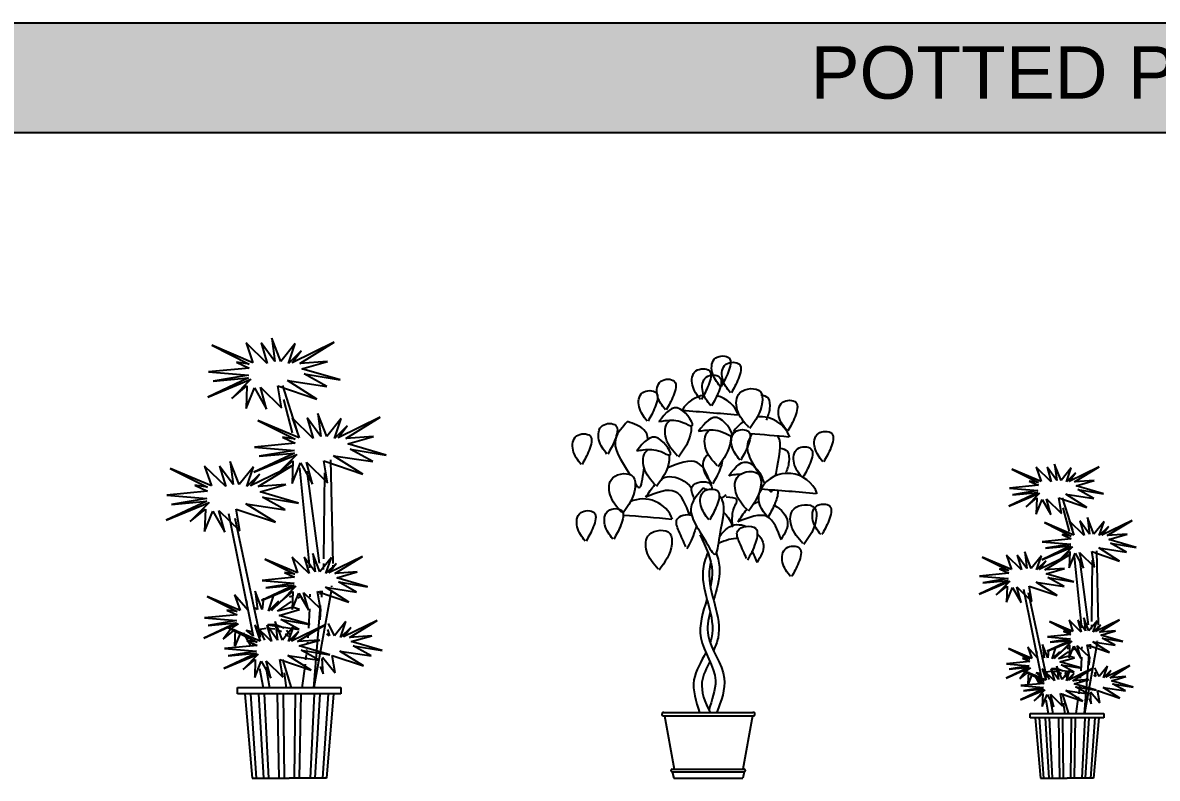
# Model space of a CAD drawing. Header units: millimetres. Extents: x 12377 to 30673, y 89761 to 101952.
# Drawn here: x 18407 to 21655, y 99788 to 101952 of the extents above; entities that cross this region are included whole.
import ezdxf

# ---------------------------------------------------------------- set-up
doc = ezdxf.new("R2010")
doc.units = ezdxf.units.MM
doc.layers.add('www.cad-blocks.net', color=7, linetype='Continuous')
doc.styles.get("Standard").update_dxf_attribs({"font": 'arial.ttf'})

# ---------------------------------------------------------------- blocks, each defined once
blk = doc.blocks.new('A$C09CC06AF')
for p, q in [((248.4, 1190), (130.8, 1240)), ((130.8, 1240), (237.7, 1186.3)), ((229, 1246.7), (248.4, 1190)), ((289.3, 1188.1), (229, 1246.7)), ((272.1, 1246.7), (289.3, 1188.1)), ((310.9, 1193.7), (272.1, 1246.7)), ((302.3, 1260), (310.9, 1193.7)), ((328.1, 1193.7), (302.3, 1260)), ((369, 1244.9), (328.1, 1193.7)), ((349.7, 1188.1), (369, 1244.9)), ((481.1, 1248.6), (360.4, 1190)), ((382, 1188.1), (481.1, 1248.6)), ((386.3, 1224), (349.7, 1188.1)), ((360.4, 1190), (386.3, 1224)), ((237.6, 1174.8), (121.3, 1163.5)), ((201, 1191.9), (237.6, 1174.8)), ((237.7, 1186.3), (201, 1191.9)), ((461.7, 1193.7), (382, 1188.1)), ((388.4, 1172.9), (461.7, 1193.7)), ((498.3, 1140.7), (388.4, 1172.9)), ((235.5, 1146.4), (119.2, 1091.5)), ((119.2, 1091.5), (241.9, 1142.6)), ((121.3, 1163.5), (235.5, 1154)), ((235.5, 1154), (134.2, 1137)), ((134.2, 1137), (235.5, 1146.4)), ((241.9, 1142.6), (188.1, 1087.7)), ((347.5, 1138.9), (459.5, 1121.8)), ((431.5, 1085.9), (347.5, 1138.9)), ((394.9, 1157.8), (498.3, 1140.7)), ((459.5, 1121.8), (394.9, 1157.8)), ((188.1, 1087.7), (231.2, 1123.7)), ((231.2, 1123.7), (229, 1059.4)), ((229, 1059.4), (252.7, 1118)), ((252.7, 1118), (287.2, 1057.5)), ((270, 1119.9), (330.3, 1061.2)), ((287.2, 1057.5), (270, 1119.9)), ((319.5, 1123.7), (431.5, 1085.9)), ((330.3, 1061.2), (319.5, 1123.7)), ((332.7, 1124.5), (374.3, 995.1)), ((336.1, 1084.5), (360.9, 989.6)), ((434, 1045.1), (442.6, 978.8)), ((459.8, 978.8), (434, 1045.1)), ((380.1, 975), (262.5, 1025)), ((262.5, 1025), (369.4, 971.3)), ((360.7, 1031.8), (380.1, 975)), ((421, 973.1), (360.7, 1031.8)), ((403.8, 1031.8), (421, 973.1)), ((442.6, 978.8), (403.8, 1031.8)), ((500.8, 1029.9), (459.8, 978.8)), ((481.4, 973.1), (500.8, 1029.9)), ((518, 1009.1), (481.4, 973.1)), ((612.8, 1033.7), (492.1, 975)), ((492.1, 975), (518, 1009.1)), ((513.7, 973.1), (612.8, 1033.7)), ((332.7, 976.9), (369.3, 959.9)), ((369.4, 971.3), (332.7, 976.9)), ((593.4, 978.8), (513.7, 973.1)), ((520.1, 958), (593.4, 978.8)), ((369.3, 959.9), (253, 948.5)), ((253, 948.5), (367.2, 939.1)), ((630, 925.8), (520.1, 958)), ((526.6, 942.9), (630, 925.8)), ((591.2, 906.9), (526.6, 942.9)), ((367.2, 931.5), (250.9, 876.6)), ((250.9, 876.6), (373.7, 927.7)), ((367.2, 939.1), (266, 922)), ((266, 922), (367.2, 931.5)), ((373.7, 927.7), (319.8, 872.8)), ((470.3, 911.6), (476.7, 615.1)), ((479.2, 923.9), (591.2, 906.9)), ((563.2, 870.9), (479.2, 923.9)), ((129.2, 837.3), (11.7, 887.2)), ((11.7, 887.2), (118.6, 833.6)), ((109.9, 894), (129.2, 837.3)), ((170.2, 835.4), (109.9, 894)), ((152.9, 894), (170.2, 835.4)), ((191.7, 841), (152.9, 894)), ((183.1, 907.3), (191.7, 841)), ((209, 841), (183.1, 907.3)), ((249.9, 892.1), (209, 841)), ((230.5, 835.4), (249.9, 892.1)), ((361.9, 895.9), (241.3, 837.3)), ((262.8, 835.4), (361.9, 895.9)), ((319.8, 872.8), (362.9, 908.8)), ((362.9, 908.8), (360.7, 844.4)), ((360.7, 844.4), (384.4, 903.1)), ((381.5, 889.3), (410.6, 603.2)), ((384.4, 903.1), (418.9, 842.5)), ((401.7, 905), (462, 846.3)), ((418.9, 842.5), (401.7, 905)), ((402.7, 879.3), (437.6, 615.8)), ((451.2, 908.8), (563.2, 870.9)), ((462, 846.3), (451.2, 908.8)), ((267.1, 871.3), (230.5, 835.4)), ((241.3, 837.3), (267.1, 871.3)), ((453.5, 874.5), (450.6, 628.8)), ((118.5, 822.1), (2.2, 810.8)), ((81.9, 839.1), (118.5, 822.1)), ((118.6, 833.6), (81.9, 839.1)), ((342.5, 841), (262.8, 835.4)), ((269.3, 820.2), (342.5, 841)), ((379.1, 788), (269.3, 820.2)), ((116.3, 793.7), (0, 738.8)), ((0, 738.8), (122.8, 789.9)), ((2.2, 810.8), (116.3, 801.3)), ((116.3, 801.3), (15.1, 784.3)), ((15.1, 784.3), (116.3, 793.7)), ((122.8, 789.9), (68.9, 735)), ((312.4, 733.1), (228.3, 786.1)), ((228.3, 786.1), (340.4, 769.1)), ((275.7, 805.1), (379.1, 788)), ((340.4, 769.1), (275.7, 805.1)), ((68.9, 735), (112, 771)), ((112, 771), (109.9, 706.6)), ((109.9, 706.6), (133.6, 765.3)), ((133.6, 765.3), (168, 704.8)), ((150.8, 767.2), (211.1, 708.5)), ((168, 704.8), (150.8, 767.2)), ((178, 758.4), (249, 407.3)), ((200.3, 771), (312.4, 733.1)), ((211.1, 708.5), (200.3, 771)), ((196, 745.2), (269.3, 403.9)), ((376.2, 588), (282.1, 628)), ((282.1, 628), (367.7, 585)), ((360.7, 633.4), (376.2, 588)), ((409, 586.5), (360.7, 633.4)), ((395.2, 633.4), (409, 586.5)), ((426.2, 591), (395.2, 633.4)), ((419.3, 644), (426.2, 591)), ((440, 591), (419.3, 644)), ((472.7, 631.9), (440, 591)), ((457.2, 586.5), (472.7, 631.9)), ((562.3, 635), (465.8, 588)), ((483.1, 586.5), (562.3, 635)), ((338.3, 589.5), (367.6, 575.9)), ((367.7, 585), (338.3, 589.5)), ((438.8, 592.9), (438.8, 592.7)), ((450, 615), (449.2, 598.4)), ((486.5, 615.3), (457.2, 586.5)), ((465.8, 588), (486.5, 615.3)), ((476.5, 610.8), (476, 599.9)), ((546.8, 591), (483.1, 586.5)), ((488.2, 574.4), (546.8, 591)), ((365.9, 553.2), (272.8, 509.3)), ((367.6, 575.9), (274.5, 566.8)), ((274.5, 566.8), (365.9, 559.2)), ((365.9, 559.2), (284.9, 545.6)), ((284.9, 545.6), (365.9, 553.2)), ((576.1, 548.6), (488.2, 574.4)), ((493.4, 562.3), (576.1, 548.6)), ((545.1, 533.5), (493.4, 562.3)), ((117.2, 520.3), (202.8, 477.4)), ((211.3, 480.3), (117.2, 520.3)), ((195.8, 525.7), (211.3, 480.3)), ((234.8, 480.1), (195.8, 525.7)), ((254.4, 536.3), (261.3, 483.3)), ((275.1, 483.3), (254.4, 536.3)), ((272.8, 509.3), (371, 550.2)), ((292.3, 478.8), (307.8, 524.2)), ((307.8, 524.2), (304.5, 524.7)), ((371, 550.2), (328, 506.2)), ((328, 506.2), (362.4, 535)), ((359.6, 521.2), (352.9, 518.9)), ((362.4, 535), (360.7, 483.5)), ((360.7, 483.5), (379.7, 530.5)), ((376.7, 516.9), (386.8, 522.1)), ((383.3, 526.3), (378.8, 525.7)), ((379.7, 530.5), (407.2, 482)), ((393.4, 532), (441.7, 485)), ((407.2, 482), (393.4, 532)), ((411.1, 527.5), (411, 519.4)), ((472.1, 536.3), (422.8, 260.3)), ((433.1, 535), (522.7, 504.7)), ((441.7, 485), (433.1, 535)), ((440.3, 536.6), (440.4, 526.6)), ((445.7, 537.3), (444.4, 518.9)), ((455.5, 547.1), (545.1, 533.5)), ((522.7, 504.7), (455.5, 547.1)), ((473.1, 551.2), (472.9, 548)), ((229, 509.8), (230.9, 500.2)), ((261.3, 483.3), (252.4, 489.3)), ((278.6, 516.2), (275.1, 483.3)), ((321.6, 507.6), (292.3, 478.8)), ((300.9, 480.3), (321.6, 507.6)), ((328.3, 506.3), (300.9, 480.3)), ((318.1, 478.8), (358.6, 506.6)), ((359.7, 489.3), (318.1, 478.8)), ((381.9, 483.3), (364.1, 488.8)), ((440.3, 495.1), (421.6, 259.3)), ((202.7, 468.2), (109.6, 459.1)), ((109.6, 459.1), (201, 451.5)), ((173.4, 481.8), (202.7, 468.2)), ((202.8, 477.4), (173.4, 481.8)), ((323.3, 466.7), (381.9, 483.3)), ((411.2, 440.9), (323.3, 466.7)), ((410, 485.1), (407.2, 430.3)), ((441.9, 485.5), (439.3, 453.7)), ((201, 445.5), (107.9, 401.6)), ((107.9, 401.6), (176.9, 432.4)), ((201, 451.5), (120, 437.9)), ((120, 437.9), (201, 445.5)), ((186.4, 429.8), (163, 398.5)), ((163, 398.5), (197.2, 426.3)), ((268.7, 392.9), (174.7, 432.9)), ((174.7, 432.9), (260.2, 390)), ((177.4, 432.6), (206.1, 442.5)), ((206.1, 442.5), (187.8, 430.9)), ((197.2, 426.3), (195.4, 378.1)), ((228.5, 424.3), (246.7, 419.6)), ((248.5, 407.6), (228.5, 424.3)), ((253.2, 438.4), (268.7, 392.9)), ((301.5, 391.4), (253.2, 438.4)), ((268.2, 427.3), (286.3, 430.1)), ((282.2, 396), (268.2, 427.3)), ((287.7, 438.4), (301.5, 391.4)), ((318.7, 396), (287.7, 438.4)), ((289.8, 430.2), (311, 427.8)), ((310.9, 440), (290.6, 439.4)), ((290.6, 439.4), (380.2, 425.8)), ((311.8, 449), (318.7, 396)), ((332.5, 396), (311.8, 449)), ((337.2, 429.8), (313.2, 439.6)), ((316.7, 426.2), (330.2, 420.8)), ((328.5, 454.6), (411.2, 440.9)), ((380.2, 425.8), (328.5, 454.6)), ((365.2, 436.8), (332.5, 396)), ((353.5, 411.1), (344.5, 423.7)), ((349.7, 391.4), (365.2, 436.8)), ((454.8, 439.9), (358.3, 392.9)), ((375.6, 391.4), (454.8, 439.9)), ((462, 426.2), (467.8, 408)), ((481.6, 408), (464.4, 443)), ((514.3, 448.9), (481.6, 408)), ((498.8, 403.5), (514.3, 448.9)), ((528.1, 432.3), (498.8, 403.5)), ((604, 451.9), (507.4, 405)), ((507.4, 405), (528.1, 432.3)), ((524.7, 403.5), (604, 451.9)), ((197.6, 378.5), (214.2, 419.4)), ((220.2, 416.5), (240, 381.7)), ((230.8, 394.4), (260.1, 380.8)), ((260.2, 390), (230.8, 394.4)), ((250.9, 397.4), (252.2, 390.9)), ((251.1, 391), (251.4, 397.1)), ((265, 396), (268.7, 392.9)), ((340.8, 414.2), (350.4, 406)), ((379, 420.2), (349.7, 391.4)), ((358.3, 392.9), (379, 420.2)), ((439.3, 396), (375.6, 391.4)), ((380.7, 379.3), (439.3, 396)), ((406, 413), (405.1, 401.9)), ((467.8, 408), (460, 413.2)), ((588.4, 408), (524.7, 403.5)), ((529.8, 391.4), (588.4, 408)), ((617.7, 365.6), (529.8, 391.4)), ((258.4, 358.1), (165.3, 314.2)), ((260.1, 380.8), (167.1, 371.7)), ((167.1, 371.7), (258.4, 364.2)), ((258.4, 364.2), (177.4, 350.5)), ((177.4, 350.5), (258.4, 358.1)), ((247.9, 381.5), (249, 383.9)), ((468.6, 353.6), (380.7, 379.3)), ((385.9, 367.2), (468.6, 353.6)), ((437.6, 338.4), (385.9, 367.2)), ((402.2, 368.9), (402, 366.9)), ((404.1, 389.7), (403.6, 383.6)), ((497.1, 364.1), (586.7, 350.5)), ((564.3, 321.7), (497.1, 364.1)), ((535, 379.3), (617.7, 365.6)), ((586.7, 350.5), (535, 379.3)), ((165.3, 314.2), (263.6, 355.1)), ((263.6, 355.1), (220.5, 311.2)), ((220.5, 311.2), (254.9, 339.9)), ((254.9, 339.9), (253.2, 288.4)), ((253.2, 288.4), (272.2, 335.4)), ((272.2, 335.4), (299.7, 286.9)), ((286, 336.9), (334.2, 290)), ((299.7, 286.9), (286, 336.9)), ((325.6, 339.9), (415.2, 309.6)), ((334.2, 290), (325.6, 339.9)), ((332.7, 340.6), (357.8, 259.1)), ((348, 352), (437.6, 338.4)), ((415.2, 309.6), (348, 352)), ((397.7, 327.3), (388.2, 259.3)), ((400.8, 354.8), (399, 339)), ((448.9, 299), (446.1, 343.1)), ((446.9, 346.6), (483.3, 302)), ((474.7, 352), (564.3, 321.7)), ((483.3, 302), (474.7, 352)), ((266.8, 314.4), (277.1, 259.3)), ((285.1, 319), (295.6, 259.3)), ((344.4, 258.4), (338.8, 301.6)), ((440.5, 320.3), (448.9, 299)), ((204.4, 242.1), (204.4, 260.1)), ((204.4, 260.1), (500, 260.1)), ((500, 260.1), (500, 242.1)), ((500, 242.1), (204.4, 242.1)), ((225, 242.1), (245.6, 0.4)), ((240.9, 242), (257.5, 0)), ((264.3, 242), (278.9, 0)), ((280.8, 242), (292.5, 0)), ((317.8, 242), (322.6, 0)), ((334.3, 242), (337.2, 0)), ((369.1, 242), (366.2, 0)), ((385.6, 242), (380.8, 0)), ((423.5, 242), (411.9, 0)), ((440.1, 242), (425.5, 0)), ((463.4, 242), (446.9, 0)), ((479.3, 242.1), (458.7, 0.4)), ((245.6, 0.4), (352.2, 0.4)), ((458.7, 0.4), (352.2, 0.4))]:
    blk.add_line(p, q)
blk = doc.blocks.new('A$C40FE60C8')
for p, q in [((261.2, 188.6), (516.1, 188.6)), ((262.9, 179.4), (514.5, 179.4)), ((262.9, 179.4), (290.4, 25.8)), ((514.5, 179.4), (487, 25.8)), ((285, 25.8), (491, 25.8)), ((285, 18.8), (289.4, 0)), ((285, 18.8), (491.3, 18.8)), ((491, 18.8), (486.7, 0)), ((289.4, 0), (486.7, 0))]:
    blk.add_line(p, q)
for centre, radius, start, end in [((390.6, 1008.5), 89.8, 99.5507, 148.6244), ((390.6, 1008.5), 89.8, 20.5097, 75.5973), ((-158.6, -5803.4), 6872.3, 84.7338, 86.05741), ((537.3, 945.7), 89.8, 122.1465, 148.6244), ((537.3, 945.7), 89.8, 20.5097, 95.514), ((-11.9, -5866.2), 6872.3, 86.04108, 86.05741), ((-11.9, -5866.2), 6872.3, 84.7338, 85.66614), ((615.9, 783.5), 89.8, 20.5097, 148.6244), ((66.7, -6028.4), 6872.3, 84.7338, 86.05741), ((201.9, 710.2), 89.8, 20.5097, 114.3079), ((-347.3, -6101.7), 6872.3, 84.7338, 85.89259), ((260.3, 183.7), 4.97, 79.5927, 300.7255), ((517, 183.7), 4.97, 239.2745, 100.4073), ((285, 22.3), 3.53, 89.7778, 270.2222), ((491, 22.3), 3.53, 269.7778, 90.2222)]:
    blk.add_arc(centre, radius, start, end)
for points in [[(422.2, 1122.1), (399.3, 1162.9), (409.5, 1203.7), (447.8, 1203.7), (445.2, 1162.9), (424.8, 1122.1)], [(365.8, 1085.1), (342.8, 1125.9), (353, 1166.7), (391.3, 1166.7), (388.8, 1125.9), (368.4, 1085.1)], [(451.6, 1104), (428.7, 1144.8), (438.9, 1185.6), (477.2, 1185.6), (474.6, 1144.8), (454.2, 1104)], [(265.5, 1055.4), (242.5, 1096.2), (252.7, 1137), (291, 1137), (288.5, 1096.2), (268.1, 1055.4)], [(395.2, 1067), (372.2, 1107.8), (382.5, 1148.6), (420.7, 1148.6), (418.2, 1107.8), (397.8, 1067)], [(213.2, 1022.7), (190.2, 1063.5), (200.4, 1104.3), (238.7, 1104.3), (236.1, 1063.5), (215.7, 1022.7)], [(504.3, 1004.5), (471.1, 1055.5), (478.8, 1103.9), (537.5, 1106.5), (542.6, 1075.9), (506.9, 1002)], [(613.6, 995.2), (590.6, 1035.9), (600.8, 1076.7), (639.1, 1076.7), (636.6, 1035.9), (616.2, 995.2)], [(246.9, 1021.7), (308.1, 1057.4), (341.3, 1008.9), (315.8, 1019.1), (264.7, 1024.2), (246.9, 1021.7)], [(360.1, 994), (421.3, 1029.7), (454.5, 981.3), (429, 991.5), (378, 996.6), (360.1, 994)], [(98.1, 928.5), (75.1, 969.3), (85.3, 1010.1), (123.6, 1010.1), (121, 969.3), (100.6, 928.5)], [(24.1, 899), (1.2, 939.7), (11.4, 980.5), (49.7, 980.5), (47.1, 939.7), (26.7, 899)], [(184, 937.9), (245.2, 973.6), (278.4, 925.2), (252.9, 935.4), (201.8, 940.5), (184, 937.9)], [(478.5, 910.9), (455.6, 951.7), (465.8, 992.5), (504, 992.5), (501.5, 951.7), (481.1, 910.9)], [(716.1, 906.1), (693.1, 946.9), (703.3, 987.6), (741.6, 987.6), (739.1, 946.9), (718.7, 906.1)], [(656.6, 861.9), (633.7, 902.7), (643.9, 943.4), (682.2, 943.4), (679.6, 902.7), (659.2, 861.9)], [(397.4, 838.2), (356.6, 904.4), (272.4, 889.1)], [(140.4, 761.2), (107.2, 812.1), (114.9, 860.6), (173.6, 863.1), (178.7, 832.5), (143, 758.6)], [(500.5, 767.2), (467.3, 818.1), (474.9, 866.6), (533.6, 869.1), (538.7, 838.5), (503, 764.6)], [(334.6, 754.4), (293.7, 820.7), (209.5, 805.4)], [(389.7, 740.6), (366.8, 781.4), (377, 822.2), (415.3, 822.2), (412.7, 781.4), (392.3, 740.6)], [(659.2, 672.2), (626, 723.2), (633.7, 771.6), (692.4, 774.2), (697.5, 743.6), (661.8, 669.7)], [(710.6, 697.8), (687.6, 738.6), (697.8, 779.3), (736.1, 779.3), (733.5, 738.6), (713.1, 697.8)], [(36, 679.1), (13, 719.9), (23.2, 760.7), (61.5, 760.7), (59, 719.9), (38.5, 679.1)], [(115.1, 684.7), (92.2, 725.5), (102.4, 766.3), (140.6, 766.3), (138.1, 725.5), (117.7, 684.7)], [(597.5, 683.1), (556.6, 749.3), (472.4, 734)], [(245.2, 598.9), (212, 649.9), (219.7, 698.3), (278.4, 700.9), (283.5, 670.3), (247.8, 596.4)], [(497.9, 629.5), (477.5, 675.4), (472.4, 708.5), (523.4, 716.2), (523.4, 675.4), (500.5, 624.4)], [(624, 577.5), (601, 618.3), (611.2, 659.1), (649.5, 659.1), (646.9, 618.3), (626.5, 577.5)]]:
    blk.add_spline(points, degree=3)
for points, knots in [([(538.7, 1098.2), (546.8, 1097.4), (564.4, 1090.2), (565.4, 1056.6), (558.6, 1035.8), (553.8, 1025.7)], [837.340101, 837.340101, 837.340101, 837.340101, 963.504993, 1140.701267, 1331.678206, 1331.678206, 1331.678206, 1331.678206]), ([(156.6, 1021.6), (142.5, 1005.8), (101, 959.4), (138.5, 912.2), (163.4, 870.1)], [2489.671028, 2489.671028, 2489.671028, 2489.671028, 2819.731288, 3464.321268, 3464.321268, 3464.321268, 3464.321268]), ([(215.6, 971.6), (214.6, 982.1), (206.1, 1003.7), (175, 1014.9), (156.6, 1021.6)], [1979.765638, 1979.765638, 1979.765638, 1979.765638, 2187.164947, 2489.671028, 2489.671028, 2489.671028, 2489.671028]), ([(300.5, 922.3), (286.9, 937.5), (262.3, 965), (262.6, 1012.2), (278, 1024.4), (279.8, 1025.6)], [0, 0, 0, 0, 347.568096, 627.738964, 661.131782, 661.131782, 661.131782, 661.131782]), ([(339.2, 1009), (339.7, 1004), (337.8, 968.2), (319, 942), (303, 919.7)], [1059.143579, 1059.143579, 1059.143579, 1059.143579, 1140.701267, 1609.84847, 1609.84847, 1609.84847, 1609.84847]), ([(413.7, 894.6), (400.1, 909.8), (375.5, 937.3), (375.8, 984.5), (391.3, 996.7), (393.1, 997.9)], [0, 0, 0, 0, 347.568096, 627.738964, 661.131782, 661.131782, 661.131782, 661.131782]), ([(452.4, 981.3), (452.9, 976.4), (451.1, 940.5), (432.3, 914.4), (416.2, 892.1)], [1059.143579, 1059.143579, 1059.143579, 1059.143579, 1140.701267, 1609.84847, 1609.84847, 1609.84847, 1609.84847]), ([(514.3, 986), (508.6, 978.4), (485, 938.8), (520.5, 896.4), (548.1, 847.6), (549.9, 844.4)], [2659.630654, 2659.630654, 2659.630654, 2659.630654, 2819.731288, 3487.381265, 3536.735783, 3536.735783, 3536.735783, 3536.735783]), ([(581.1, 866.2), (581.4, 868.6), (589, 918.9), (602, 957.1), (587.5, 980)], [1510.135221, 1510.135221, 1510.135221, 1510.135221, 1538.505984, 2126.078053, 2126.078053, 2126.078053, 2126.078053]), ([(594, 945.5), (602.1, 944.7), (619.7, 937.5), (620.7, 903.9), (613.9, 883.1), (609.1, 873)], [837.340101, 837.340101, 837.340101, 837.340101, 963.504993, 1140.701267, 1331.678206, 1331.678206, 1331.678206, 1331.678206]), ([(237.6, 838.5), (224, 853.7), (199.4, 881.2), (199.7, 928.5), (215.2, 940.6), (216.9, 941.8)], [0, 0, 0, 0, 347.568096, 627.738964, 661.131782, 661.131782, 661.131782, 661.131782]), ([(276.3, 925.3), (276.8, 920.3), (275, 884.5), (256.1, 858.3), (240.1, 836)], [1059.143579, 1059.143579, 1059.143579, 1059.143579, 1140.701267, 1609.84847, 1609.84847, 1609.84847, 1609.84847]), ([(398.4, 843.6), (388.7, 855.9), (370.4, 879.3), (373.7, 918), (387.5, 926.4), (388.5, 927)], [0, 0, 0, 0, 267.463872, 507.693745, 526.043036, 526.043036, 526.043036, 526.043036]), ([(446.9, 866.6), (465.7, 890.8), (500.2, 935.2), (551.8, 853.2), (540, 853.7), (539.2, 853.9)], [1293.878788, 1293.878788, 1293.878788, 1293.878788, 1698.975169, 2034.430467, 2056.266075, 2056.266075, 2056.266075, 2056.266075]), ([(179.4, 842.9), (183.3, 836.9), (196.6, 821.3), (200.2, 861.1), (204.4, 887.3), (204.6, 888.7)], [3606.506019, 3606.506019, 3606.506019, 3606.506019, 3719.987467, 4028.177012, 4045.84401, 4045.84401, 4045.84401, 4045.84401]), ([(428.1, 908.9), (427.4, 901.1), (418.4, 874.1), (408, 855.9), (400.9, 843.6)], [833.358531, 833.358531, 833.358531, 833.358531, 959.959909, 1220.576017, 1220.576017, 1220.576017, 1220.576017]), ([(255.1, 857.6), (261.5, 861.3), (288.2, 870.2), (325.1, 850.7), (340.6, 831.5)], [372.537095, 372.537095, 372.537095, 372.537095, 505.980362, 892.74323, 892.74323, 892.74323, 892.74323]), ([(348.7, 799.7), (348.2, 800.7), (342.9, 813.2), (329.1, 846.8), (393.3, 855.7), (398.6, 834.4), (398.5, 828)], [269.302006, 269.302006, 269.302006, 269.302006, 286.959996, 478.537467, 773.487586, 877.447985, 877.447985, 877.447985, 877.447985]), ([(479.8, 870.5), (474.8, 870.3), (464.1, 869.2), (452.9, 867.5), (446.9, 866.6)], [1100.915353, 1100.915353, 1100.915353, 1100.915353, 1190.751627, 1293.878788, 1293.878788, 1293.878788, 1293.878788]), ([(373.7, 830.6), (359.7, 814.9), (317.1, 767.3), (366.8, 707.8), (412.7, 619.5), (422.6, 727.3), (443.9, 785.7), (420.1, 807.9), (419.6, 808.4)], [622.417757, 622.417757, 622.417757, 622.417757, 704.932822, 871.845316, 929.996867, 1007.044253, 1169.208994, 1172.716795, 1172.716795, 1172.716795, 1172.716795]), ([(557.1, 748.7), (547.5, 761), (530, 783.2), (532.1, 818.3), (541.2, 827.6)], [0, 0, 0, 0, 267.463872, 484.766255, 484.766255, 484.766255, 484.766255]), ([(586.1, 824.3), (588.9, 814.9), (578.8, 782.1), (566.7, 760.9), (559.7, 748.7)], [772.048695, 772.048695, 772.048695, 772.048695, 959.959909, 1220.576017, 1220.576017, 1220.576017, 1220.576017]), ([(561.5, 826.1), (563.9, 823.2), (568.3, 819.4), (571.4, 822.5), (572.8, 825.3)], [3646.122633, 3646.122633, 3646.122633, 3646.122633, 3719.987467, 3795.76588, 3795.76588, 3795.76588, 3795.76588]), ([(432.5, 760.9), (435.8, 758.3), (449.9, 745.1), (462.1, 699.1), (450.7, 766.2), (481.4, 802.4), (453.2, 804.4), (439.2, 805.4)], [482.873209, 482.873209, 482.873209, 482.873209, 539.555207, 735.017291, 997.590972, 1181.849238, 1362.238566, 1362.238566, 1362.238566, 1362.238566]), ([(577.1, 782.1), (596.9, 771), (628, 736.3), (607.2, 701.7), (597.5, 685.6)], [719.634024, 719.634024, 719.634024, 719.634024, 1057.037975, 1352.002978, 1352.002978, 1352.002978, 1352.002978]), ([(324.4, 662.7), (317.8, 677), (306.9, 700.9), (287.4, 748.3), (326.3, 757.5), (340.5, 754)], [0, 0, 0, 0, 286.959996, 478.537467, 711.808338, 711.808338, 711.808338, 711.808338]), ([(353.9, 723.3), (352.9, 718.4), (345.1, 691.7), (335.1, 672.8), (326.9, 657.6)], [931.841345, 931.841345, 931.841345, 931.841345, 1006.526079, 1326.032856, 1326.032856, 1326.032856, 1326.032856]), ([(421, 693.1), (434.8, 711.2), (456.4, 731.3), (487.5, 725), (496.6, 721.4)], [154.306902, 154.306902, 154.306902, 154.306902, 505.980362, 655.003236, 655.003236, 655.003236, 655.003236]), ([(364.4, 697.1), (381.1, 662.6), (404.6, 614.3), (397.5, 563.5), (394.2, 549)], [0, 0, 0, 0, 630.947227, 882.342372, 882.342372, 882.342372, 882.342372]), ([(364.4, 697.1), (381.1, 662.6), (404.6, 614.3), (397.5, 563.5), (394.2, 549)], [0, 0, 0, 0, 630.947227, 882.342372, 882.342372, 882.342372, 882.342372]), ([(528.7, 700.4), (538.4, 690.7), (554.9, 663.1), (538.3, 635.5), (528.5, 619.3)], [847.722779, 847.722779, 847.722779, 847.722779, 1057.037975, 1352.002978, 1352.002978, 1352.002978, 1352.002978]), ([(386.9, 646.9), (379.4, 629.2), (355.6, 550.7), (414.4, 457.5), (395.3, 392.6), (393.7, 388)], [304.918115, 304.918115, 304.918115, 304.918115, 630.947227, 1729.983238, 1815.643661, 1815.643661, 1815.643661, 1815.643661]), ([(386.9, 646.9), (379.4, 629.2), (355.6, 550.7), (414.4, 457.5), (395.3, 392.6), (393.7, 388)], [304.918115, 304.918115, 304.918115, 304.918115, 630.947227, 1729.983238, 1815.643661, 1815.643661, 1815.643661, 1815.643661]), ([(395.5, 618.9), (393.2, 610.3), (380.5, 540.2), (437.9, 449.2), (408.5, 378.1), (402.8, 366.3)], [475.176032, 475.176032, 475.176032, 475.176032, 630.947227, 1729.983238, 1949.643277, 1949.643277, 1949.643277, 1949.643277]), ([(411.3, 644.6), (416.4, 629.4), (426.3, 585.7), (412.2, 540.2), (403.2, 510.8)], [355.346557, 355.346557, 355.346557, 355.346557, 630.947227, 1136.739529, 1136.739529, 1136.739529, 1136.739529]), ([(384.3, 512.9), (373, 475.6), (345.4, 394.9), (429, 296.5), (397.2, 223.5), (390, 195.5)], [1089.855697, 1089.855697, 1089.855697, 1089.855697, 1729.983238, 2474.96636, 2958.5456, 2958.5456, 2958.5456, 2958.5456]), ([(393.5, 477.2), (387.5, 454), (377.5, 388.4), (454.3, 298), (425.1, 222), (412.5, 189.1)], [1329.291233, 1329.291233, 1329.291233, 1329.291233, 1729.983238, 2474.96636, 3046.140909, 3046.140909, 3046.140909, 3046.140909]), ([(381.4, 360.3), (368, 334.3), (333.4, 280.4), (352.4, 220.3), (363.1, 188.6)], [1987.687533, 1987.687533, 1987.687533, 1987.687533, 2474.96636, 3017.049749, 3017.049749, 3017.049749, 3017.049749]), ([(393.7, 335.9), (383, 316), (358.5, 269.3), (378.1, 218.2), (393.5, 188.6)], [2100.892399, 2100.892399, 2100.892399, 2100.892399, 2474.96636, 2980.912028, 2980.912028, 2980.912028, 2980.912028])]:
    blk.add_open_spline(points, degree=3, knots=knots)
for points in [[(213.8, 939.5), (213.9, 940.2), (214, 941), (214.1, 941.7)], [(209.5, 805.4), (217.9, 818), (226.2, 830.6), (235.4, 840.9)], [(385.5, 826.3), (381.7, 827.7), (377.7, 829.2), (373.7, 830.6)], [(439.2, 810.5), (434.4, 807.8), (429.5, 805.1), (425, 802.5)], [(518, 786.3), (522.9, 789.1), (528.1, 791.1), (533.6, 792.1)], [(338.7, 763.8), (337.3, 761.5), (335.9, 759.3), (334.6, 757)], [(472.4, 734), (480.8, 746.6), (489.1, 759.3), (498.3, 769.6)], [(473, 686.7), (457.1, 687.7), (438, 681.4), (418.2, 673.7)], [(528.5, 616.8), (524, 628.9), (519.4, 640.9), (514.2, 651.6)]]:
    blk.add_open_spline(points, degree=3)
blk = doc.blocks.new('A$C409D2C5D')
at = {"linetype": 'Continuous'}
for p, q in [((93.4, 885.7), (169.8, 847.3)), ((177.4, 850), (93.4, 885.7)), ((206.7, 848.6), (163.6, 890.5)), ((163.6, 890.5), (177.4, 850)), ((222.1, 852.7), (194.4, 890.5)), ((194.4, 890.5), (206.7, 848.6)), ((234.4, 852.7), (215.9, 900)), ((215.9, 900), (222.1, 852.7)), ((263.6, 889.2), (234.4, 852.7)), ((249.8, 848.6), (263.6, 889.2)), ((343.6, 891.9), (257.4, 850)), ((272.8, 848.6), (343.6, 891.9)), ((169.8, 847.3), (143.6, 851.3)), ((143.6, 851.3), (169.7, 839.2)), ((275.9, 874.3), (249.8, 848.6)), ((257.4, 850), (275.9, 874.3)), ((329.8, 852.7), (272.8, 848.6)), ((277.5, 837.8), (329.8, 852.7)), ((168.2, 818.9), (85.1, 779.7)), ((85.1, 779.7), (172.8, 816.2)), ((169.7, 839.2), (86.7, 831)), ((86.7, 831), (168.2, 824.3)), ((168.2, 824.3), (95.9, 812.1)), ((95.9, 812.1), (168.2, 818.9)), ((172.8, 816.2), (134.4, 777)), ((308.2, 775.6), (248.2, 813.5)), ((248.2, 813.5), (328.2, 801.3)), ((355.9, 814.8), (277.5, 837.8)), ((328.2, 801.3), (282.1, 827)), ((282.1, 827), (355.9, 814.8)), ((134.4, 777), (165.1, 802.7)), ((165.1, 802.7), (163.6, 756.7)), ((163.6, 756.7), (180.5, 798.6)), ((180.5, 798.6), (205.1, 755.3)), ((205.1, 755.3), (192.8, 799.9)), ((192.8, 799.9), (235.9, 758)), ((235.9, 758), (228.2, 802.7)), ((228.2, 802.7), (308.2, 775.6)), ((237.7, 803.2), (267.4, 710.8)), ((240.1, 774.6), (257.8, 706.8)), ((187.5, 732.2), (263.9, 693.8)), ((271.5, 696.5), (187.5, 732.2)), ((300.7, 695.1), (257.7, 737)), ((257.7, 737), (271.5, 696.5)), ((316.1, 699.2), (288.4, 737)), ((288.4, 737), (300.7, 695.1)), ((328.4, 699.2), (310, 746.5)), ((310, 746.5), (316.1, 699.2)), ((357.7, 735.7), (328.4, 699.2)), ((343.8, 695.1), (357.7, 735.7)), ((370, 720.8), (343.8, 695.1)), ((437.7, 738.4), (351.5, 696.5)), ((351.5, 696.5), (370, 720.8)), ((366.9, 695.1), (437.7, 738.4)), ((263.8, 685.6), (180.7, 677.5)), ((263.9, 693.8), (237.7, 697.8)), ((237.7, 697.8), (263.8, 685.6)), ((423.8, 699.2), (366.9, 695.1)), ((371.5, 684.3), (423.8, 699.2)), ((450, 661.3), (371.5, 684.3)), ((262.3, 665.4), (179.2, 626.1)), ((179.2, 626.1), (266.9, 662.6)), ((180.7, 677.5), (262.3, 670.8)), ((262.3, 670.8), (190, 658.6)), ((190, 658.6), (262.3, 665.4)), ((266.9, 662.6), (228.4, 623.4)), ((335.9, 651.2), (340.5, 439.4)), ((402.3, 622.1), (342.3, 659.9)), ((342.3, 659.9), (422.3, 647.8)), ((422.3, 647.8), (376.1, 673.5)), ((376.1, 673.5), (450, 661.3)), ((8.3, 633.7), (84.7, 595.4)), ((92.3, 598), (8.3, 633.7)), ((121.6, 596.7), (78.5, 638.6)), ((78.5, 638.6), (92.3, 598)), ((136.9, 600.7), (109.2, 638.6)), ((109.2, 638.6), (121.6, 596.7)), ((149.3, 600.7), (130.8, 648.1)), ((130.8, 648.1), (136.9, 600.7)), ((178.5, 637.2), (149.3, 600.7)), ((164.6, 596.7), (178.5, 637.2)), ((190.8, 622.4), (164.6, 596.7)), ((258.5, 640), (172.3, 598)), ((172.3, 598), (190.8, 622.4)), ((187.7, 596.7), (258.5, 640)), ((228.4, 623.4), (259.2, 649.1)), ((259.2, 649.1), (257.7, 603.2)), ((257.7, 603.2), (274.6, 645.1)), ((272.5, 635.2), (293.3, 430.8)), ((274.6, 645.1), (299.2, 601.8)), ((299.2, 601.8), (286.9, 646.4)), ((286.9, 646.4), (330, 604.5)), ((287.6, 628), (312.6, 439.9)), ((323.9, 624.6), (321.8, 449.2)), ((330, 604.5), (322.3, 649.1)), ((322.3, 649.1), (402.3, 622.1)), ((84.6, 587.2), (1.5, 579.1)), ((84.7, 595.4), (58.5, 599.4)), ((58.5, 599.4), (84.6, 587.2)), ((244.6, 600.7), (187.7, 596.7)), ((192.3, 585.9), (244.6, 600.7)), ((270.8, 562.9), (192.3, 585.9)), ((83.1, 566.9), (0, 527.7)), ((0, 527.7), (87.7, 564.2)), ((1.5, 579.1), (83.1, 572.3)), ((83.1, 572.3), (10.8, 560.2)), ((10.8, 560.2), (83.1, 566.9)), ((87.7, 564.2), (49.2, 525)), ((223.1, 523.7), (163.1, 561.5)), ((163.1, 561.5), (243.1, 549.4)), ((243.1, 549.4), (196.9, 575.1)), ((196.9, 575.1), (270.8, 562.9)), ((49.2, 525), (80, 550.7)), ((80, 550.7), (78.5, 504.7)), ((78.5, 504.7), (95.4, 546.7)), ((95.4, 546.7), (120, 503.4)), ((120, 503.4), (107.7, 548)), ((107.7, 548), (150.8, 506.1)), ((127.1, 541.7), (177.9, 290.9)), ((140, 532.3), (192.4, 288.5)), ((150.8, 506.1), (143.1, 550.7)), ((143.1, 550.7), (223.1, 523.7)), ((314.3, 422.2), (299.5, 460)), ((299.5, 460), (304.4, 422.2)), ((201.5, 448.6), (262.6, 417.9)), ((268.7, 420), (201.5, 448.6)), ((292.1, 418.9), (257.6, 452.5)), ((257.6, 452.5), (268.7, 420)), ((304.4, 422.2), (282.3, 452.5)), ((282.3, 452.5), (292.1, 418.9)), ((313.4, 423.5), (313.4, 423.3)), ((337.7, 451.4), (314.3, 422.2)), ((321.4, 439.3), (320.8, 427.4)), ((326.6, 418.9), (337.7, 451.4)), ((347.5, 439.5), (326.6, 418.9)), ((401.7, 453.5), (332.7, 420)), ((332.7, 420), (347.5, 439.5)), ((340.4, 436.3), (340, 428.5)), ((345, 418.9), (401.7, 453.5)), ((261.3, 395.1), (194.9, 363.8)), ((194.9, 363.8), (265, 393)), ((262.6, 411.4), (196.1, 404.9)), ((196.1, 404.9), (261.3, 399.5)), ((261.3, 399.5), (203.5, 389.7)), ((203.5, 389.7), (261.3, 395.1)), ((265, 393), (234.3, 361.6)), ((262.6, 417.9), (241.6, 421.1)), ((241.6, 421.1), (262.6, 411.4)), ((373.3, 360.5), (325.3, 390.8)), ((325.3, 390.8), (389.4, 381.1)), ((338, 393.7), (337.8, 391.4)), ((390.6, 422.2), (345, 418.9)), ((348.7, 410.3), (390.6, 422.2)), ((411.5, 391.9), (348.7, 410.3)), ((389.4, 381.1), (352.4, 401.6)), ((352.4, 401.6), (411.5, 391.9)), ((150.9, 343.1), (83.7, 371.6)), ((83.7, 371.6), (144.8, 341)), ((167.7, 342.9), (139.8, 375.5)), ((139.8, 375.5), (150.9, 343.1)), ((163.5, 364.1), (164.9, 357.3)), ((196.5, 345.2), (181.7, 383.1)), ((181.7, 383.1), (186.6, 345.2)), ((199, 368.7), (196.5, 345.2)), ((208.8, 342), (219.9, 374.4)), ((229.7, 362.5), (208.8, 342)), ((214.9, 343.1), (229.7, 362.5)), ((234.5, 361.6), (214.9, 343.1)), ((219.9, 374.4), (217.5, 374.8)), ((227.2, 342), (256.1, 361.9)), ((234.3, 361.6), (258.9, 382.1)), ((256.9, 372.3), (252.1, 370.7)), ((258.9, 382.1), (257.6, 345.4)), ((257.6, 345.4), (271.2, 378.9)), ((269, 369.2), (276.3, 372.9)), ((273.8, 376), (270.6, 375.5)), ((271.2, 378.9), (290.9, 344.3)), ((290.9, 344.3), (281, 380)), ((281, 380), (315.5, 346.5)), ((293.6, 376.8), (293.5, 371)), ((337.2, 383.1), (302, 185.9)), ((315.5, 346.5), (309.3, 382.1)), ((309.3, 382.1), (373.3, 360.5)), ((314.5, 383.3), (314.6, 376.1)), ((318.3, 383.8), (317.4, 370.7)), ((144.8, 334.4), (78.3, 327.9)), ((78.3, 327.9), (143.5, 322.5)), ((144.8, 341), (123.8, 344.2)), ((123.8, 344.2), (144.8, 334.4)), ((186.6, 345.2), (180.3, 349.5)), ((256.9, 349.5), (227.2, 342)), ((230.9, 333.3), (272.8, 345.2)), ((293.7, 315), (230.9, 333.3)), ((272.8, 345.2), (260.1, 349.1)), ((292.9, 346.5), (290.9, 307.4)), ((314.5, 353.7), (301.1, 185.2)), ((315.7, 346.8), (313.8, 324.1)), ((143.5, 318.2), (77.1, 286.8)), ((77.1, 286.8), (126.4, 308.8)), ((143.5, 322.5), (85.7, 312.8)), ((85.7, 312.8), (143.5, 318.2)), ((133.2, 307), (116.5, 284.7)), ((116.5, 284.7), (140.9, 304.5)), ((124.8, 309.2), (185.9, 278.5)), ((191.9, 280.7), (124.8, 309.2)), ((126.7, 309), (147.2, 316)), ((147.2, 316), (134.2, 307.8)), ((140.9, 304.5), (139.5, 270.1)), ((141.1, 270.3), (153, 299.6)), ((157.3, 297.5), (171.4, 272.6)), ((177.5, 291.2), (163.2, 303.1)), ((163.2, 303.1), (176.2, 299.7)), ((215.3, 279.6), (180.9, 313.1)), ((180.9, 313.1), (191.9, 280.7)), ((191.5, 305.2), (204.5, 307.2)), ((201.6, 282.9), (191.5, 305.2)), ((227.6, 282.8), (205.5, 313.1)), ((205.5, 313.1), (215.3, 279.6)), ((207, 307.3), (222.1, 305.6)), ((222.1, 314.3), (207.5, 313.9)), ((207.5, 313.9), (271.6, 304.1)), ((237.5, 282.8), (222.7, 320.7)), ((222.7, 320.7), (227.6, 282.8)), ((240.9, 307), (223.7, 314)), ((226.2, 304.5), (235.8, 300.6)), ((271.6, 304.1), (234.6, 324.7)), ((234.6, 324.7), (293.7, 315)), ((260.9, 312), (237.5, 282.8)), ((243.5, 295.9), (250.3, 290)), ((252.5, 293.6), (246.1, 302.6)), ((249.8, 279.6), (260.9, 312)), ((270.7, 300.1), (249.8, 279.6)), ((324.9, 314.2), (256, 280.7)), ((256, 280.7), (270.7, 300.1)), ((268.3, 279.6), (324.9, 314.2)), ((290, 295), (289.4, 287.1)), ((334.2, 291.4), (328.6, 295.1)), ((330, 304.4), (334.2, 291.4)), ((344, 291.4), (331.7, 316.5)), ((367.4, 320.7), (344, 291.4)), ((356.3, 288.2), (367.4, 320.7)), ((377.2, 308.8), (356.3, 288.2)), ((431.4, 322.8), (362.5, 289.3)), ((362.5, 289.3), (377.2, 308.8)), ((374.8, 288.2), (431.4, 322.8)), ((185.8, 272), (119.3, 265.5)), ((119.3, 265.5), (184.6, 260.1)), ((184.6, 260.1), (126.7, 250.4)), ((185.9, 278.5), (164.9, 281.7)), ((164.9, 281.7), (185.8, 272)), ((177.1, 272.5), (177.9, 274.2)), ((179.2, 283.9), (180.1, 279.2)), ((179.4, 279.3), (179.6, 283.6)), ((189.3, 282.9), (191.9, 280.7)), ((313.8, 282.8), (268.3, 279.6)), ((272, 270.9), (313.8, 282.8)), ((334.7, 252.5), (272, 270.9)), ((312.6, 241.7), (275.7, 262.3)), ((275.7, 262.3), (334.7, 252.5)), ((287.3, 263.5), (287.1, 262)), ((288.7, 278.3), (288.3, 274)), ((403.1, 229.8), (355.1, 260.1)), ((355.1, 260.1), (419.1, 250.3)), ((420.3, 291.4), (374.8, 288.2)), ((378.5, 279.5), (420.3, 291.4)), ((441.2, 261.2), (378.5, 279.5)), ((419.1, 250.3), (382.2, 270.9)), ((382.2, 270.9), (441.2, 261.2)), ((184.6, 255.8), (118.1, 224.4)), ((118.1, 224.4), (188.3, 253.6)), ((126.7, 250.4), (184.6, 255.8)), ((188.3, 253.6), (157.5, 222.3)), ((157.5, 222.3), (182.1, 242.8)), ((182.1, 242.8), (180.9, 206)), ((180.9, 206), (194.4, 239.6)), ((194.4, 239.6), (214.1, 204.9)), ((203.6, 227.8), (211.1, 185.2)), ((214.1, 204.9), (204.3, 240.6)), ((204.3, 240.6), (238.7, 207.1)), ((238.7, 207.1), (232.6, 242.8)), ((232.6, 242.8), (296.6, 221.2)), ((237.7, 243.3), (255.6, 185.1)), ((296.6, 221.2), (248.6, 251.5)), ((248.6, 251.5), (312.6, 241.7)), ((284, 233.8), (277.3, 185.2)), ((286.3, 253.5), (285, 242.2)), ((314.6, 228.8), (320.6, 213.6)), ((320.6, 213.6), (318.7, 245.1)), ((319.2, 247.6), (345.2, 215.7)), ((345.2, 215.7), (339.1, 251.4)), ((339.1, 251.4), (403.1, 229.8)), ((190.5, 224.6), (197.9, 185.2)), ((246, 184.5), (242, 215.4)), ((146, 185.8), (357.1, 185.8)), ((146, 172.9), (146, 185.8)), ((357.1, 172.9), (146, 172.9)), ((160.7, 172.9), (175.5, 0.3)), ((172.1, 172.9), (183.9, 0)), ((188.8, 172.9), (199.2, 0)), ((200.6, 172.9), (208.9, 0)), ((227, 172.9), (230.4, 0)), ((238.8, 172.9), (240.9, 0)), ((263.6, 172.9), (261.5, 0)), ((275.4, 172.9), (272, 0)), ((302.5, 172.9), (294.2, 0)), ((314.3, 172.9), (303.9, 0)), ((331, 172.9), (319.2, 0)), ((342.4, 172.9), (327.7, 0.3)), ((357.1, 185.8), (357.1, 172.9)), ((175.5, 0.3), (251.6, 0.3)), ((327.7, 0.3), (251.6, 0.3))]:
    blk.add_line(p, q, dxfattribs=at)
blk = doc.blocks.new('FORMAT')
at = {"layer": 'www.cad-blocks.net', "true_color": 0x546d8e}
h = blk.add_hatch(color=155, dxfattribs=at)
h.set_gradient(color1=(68, 68, 68), color2=(84, 109, 142), tint=1)
h.paths.add_polyline_path([(13495.8, 101952.1), (13495.8, 101637.7), (30672.7, 101637.7), (30672.7, 101952.1)])
at = {"layer": 'www.cad-blocks.net', "color": 155, "true_color": 0x546d8e}
for p, q in [((13495.8, 101952.1), (30672.7, 101952.1)), ((13495.8, 101637.7), (30672.7, 101637.7)), ((13495.8, 101637.7), (30672.7, 101637.7))]:
    blk.add_line(p, q, dxfattribs=at)
at = {"layer": 'www.cad-blocks.net', "insert": (20662.6, 101884.4), "char_height": 150, "attachment_point": 1}
blk.add_mtext_dynamic_manual_height_columns('{\\C255;\\c16777215;POTTED PLANTS ELEVATION}', width=25984.467, gutter_width=12.5, heights=[0], dxfattribs=at)

msp = doc.modelspace()

# ---------------------------------------------------------------- block references
for name, p in [('A$C09CC06AF', (18817.8, 99788.4)), ('A$C40FE60C8', (19981.3, 99788.4)), ('A$C409D2C5D', (21144.8, 99788.4))]:
    msp.add_blockref(name, p)
at = {"layer": 'www.cad-blocks.net'}
msp.add_blockref('FORMAT', (0, 0), dxfattribs=at)

doc.saveas('drawing.dxf')
